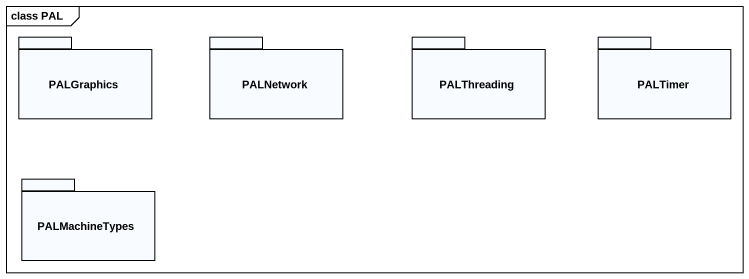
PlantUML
@startuml
mainframe class PAL
package PALGraphics {
}
package PALNetwork {
}
package PALThreading {
}
package PALTimer {
}
package PALMachineTypes {
}
@enduml
